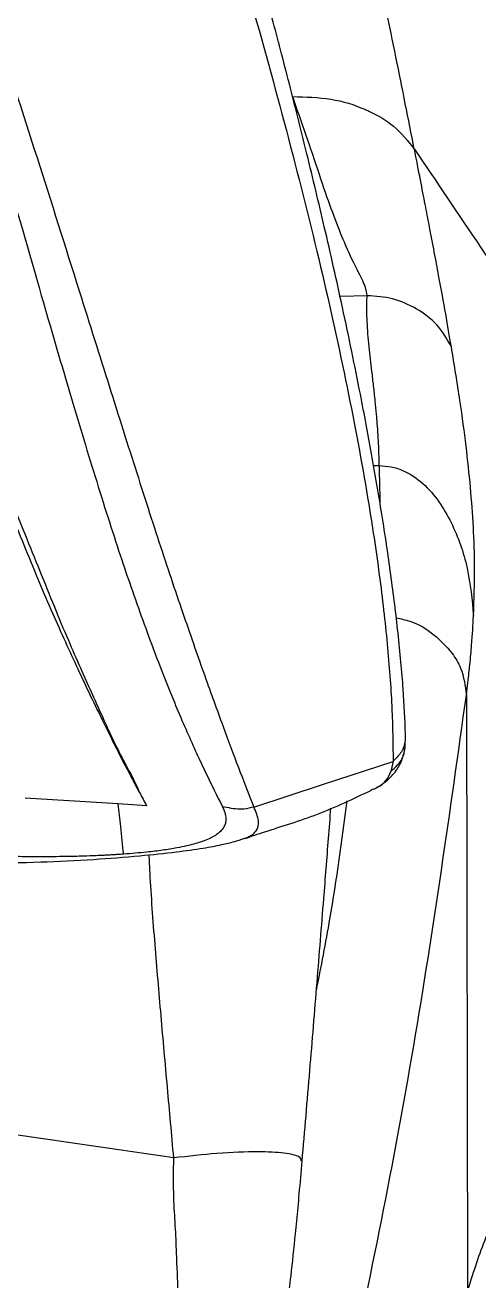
# Model space of a CAD drawing. Extents: x 943 to 1030, y 781 to 934.
# Drawn here: x 1014.435 to 1015.667, y 875.859 to 879.268 of the extents above; entities that cross this region are included whole.
import ezdxf

# ---------------------------------------------------------------- set-up
doc = ezdxf.new("R2010")
doc.units = 0
doc.header["$MEASUREMENT"] = 0
doc.layers.add('1', color=4, linetype='Continuous')

# ---------------------------------------------------------------- blocks, each defined once
blk = doc.blocks.new('AIRA')
at = {"layer": '1', "color": 3, "linetype": 'Continuous', "lineweight": 25}
for p, q in [((72.1866, 75.3674), (72.1127, 75.3651)), ((72.1863, 75.3628), (72.1866, 75.3674)), ((72.2038, 74.9063), (72.2188, 74.9063)), ((72.4559, 74.2834), (72.4586, 72.6642)), ((72.2892, 74.1392), (72.2906, 74.1788)), ((72.2568, 74.1036), (72.2505, 74.076)), ((71.5102, 73.9882), (71.2576, 74.004)), ((71.8458, 73.8923), (71.854, 73.8949))]:
    blk.add_line(p, q, dxfattribs=at)
at = {"layer": '1', "color": 3, "linetype": 'Continuous', "lineweight": 25, "flags": 128}
for points in [[(71.8789, 73.9795), (72.0678, 74.0415), (72.2568, 74.1035)], [(71.5875, 73.9832), (71.5488, 73.9857), (71.5102, 73.9882)]]:
    blk.add_lwpolyline(points, dxfattribs=at)
at = {"layer": '1', "color": 3, "linetype": 'Continuous', "lineweight": 25}
for points, knots in [([(72.3145, 75.7655), (72.2983, 75.847), (72.266, 76.0096), (72.2104, 76.2779), (72.1494, 76.5635), (72.0814, 76.8703), (72.0169, 77.1493), (71.9609, 77.3835), (71.919, 77.5554), (71.8763, 77.7268), (71.8294, 77.911), (71.7843, 78.0841), (71.7441, 78.2348), (71.7137, 78.3475), (71.6848, 78.4529), (71.6594, 78.5445), (71.6371, 78.6235), (71.6199, 78.6882), (71.6035, 78.7495), (71.5928, 78.7887), (71.5868, 78.8106)], [0, 0, 0, 0, 0.102682, 0.205033, 0.303307, 0.408081, 0.516274, 0.574525, 0.62979, 0.676516, 0.732184, 0.797313, 0.831734, 0.866162, 0.896989, 0.924402, 0.946405, 0.965858, 0.981014, 1, 1, 1, 1]), ([(72.2904, 74.1771), (72.2889, 74.2167), (72.2857, 74.2977), (72.2716, 74.4461), (72.2521, 74.605), (72.2277, 74.7687), (72.1998, 74.9328), (72.1648, 75.1191), (72.1225, 75.3243), (72.0732, 75.5435), (72.0254, 75.7431), (71.9858, 75.9008), (71.9549, 76.0208), (71.9322, 76.107), (71.9112, 76.186), (71.8918, 76.2577), (71.8725, 76.3282), (71.8499, 76.4102), (71.82, 76.5168), (71.7806, 76.6552), (71.7309, 76.8264), (71.67, 77.0318), (71.5971, 77.2729), (71.5113, 77.5514), (71.4151, 77.8582), (71.346, 78.075), (71.3113, 78.1841)], [0, 0, 0, 0, 0.05657, 0.115809, 0.171246, 0.2232, 0.271872, 0.317395, 0.379899, 0.435168, 0.483131, 0.525207, 0.546718, 0.566407, 0.58429, 0.60038, 0.614688, 0.631431, 0.654814, 0.684826, 0.721471, 0.764772, 0.814782, 0.871614, 0.935425, 1, 1, 1, 1]), ([(71.2457, 78.1326), (71.2927, 77.9911), (71.3867, 77.7087), (71.5224, 77.2969), (71.6513, 76.896), (71.7716, 76.5074), (71.882, 76.1308), (71.9811, 75.7678), (72.0672, 75.4214), (72.1382, 75.0962), (72.1888, 74.822), (72.2225, 74.5941), (72.2434, 74.4079), (72.2553, 74.2395), (72.2563, 74.1489), (72.2568, 74.1036)], [0, 0, 0, 0, 0.083389, 0.166545, 0.249266, 0.331863, 0.414655, 0.498053, 0.581911, 0.665729, 0.748937, 0.811246, 0.87376, 0.936869, 1, 1, 1, 1]), ([(70.6428, 77.642), (70.6902, 77.5111), (70.7849, 77.2489), (70.9208, 76.8576), (71.0528, 76.4699), (71.1787, 76.0884), (71.2987, 75.716), (71.4025, 75.3869), (71.4914, 75.1046), (71.5662, 74.8688), (71.6346, 74.6561), (71.6974, 74.4715), (71.7528, 74.314), (71.801, 74.1819), (71.8428, 74.0701), (71.8669, 74.0097), (71.8789, 73.9795)], [0, 0, 0, 0, 0.082589, 0.165416, 0.24837, 0.331192, 0.414034, 0.497446, 0.560621, 0.623393, 0.686188, 0.749611, 0.812567, 0.875073, 0.937549, 1, 1, 1, 1]), ([(70.6104, 77.631), (70.6541, 77.5016), (70.7416, 77.2427), (70.864, 76.8554), (70.9818, 76.4709), (71.0935, 76.0919), (71.2005, 75.7213), (71.2942, 75.393), (71.3766, 75.1101), (71.4482, 74.8729), (71.5165, 74.6581), (71.5817, 74.4711), (71.6423, 74.3126), (71.6976, 74.1805), (71.7487, 74.0701), (71.7785, 74.0104), (71.7933, 73.9805)], [0, 0, 0, 0, 0.082411, 0.164951, 0.247638, 0.330248, 0.412935, 0.496232, 0.559503, 0.622548, 0.685579, 0.749219, 0.81255, 0.875197, 0.937632, 1, 1, 1, 1]), ([(71.5678, 74.0192), (71.5511, 74.0508), (71.5177, 74.114), (71.4614, 74.2277), (71.3984, 74.3592), (71.3289, 74.5117), (71.2561, 74.6873), (71.1749, 74.8853), (71.0934, 75.1003), (70.9878, 75.3734), (70.8589, 75.7101), (70.7035, 76.1101), (70.5405, 76.5191), (70.3708, 76.9329), (70.2515, 77.2106), (70.1919, 77.3493)], [0, 0, 0, 0, 0.0625609, 0.1250947, 0.1873823, 0.2497889, 0.3127537, 0.3763096, 0.4391244, 0.5016072, 0.6016991, 0.7016111, 0.8011802, 0.9006685, 1, 1, 1, 1]), ([(70.2064, 77.3544), (70.2559, 77.2393), (70.3574, 77.0031), (70.5013, 76.6536), (70.6434, 76.301), (70.7779, 75.9581), (70.9059, 75.6264), (71.0039, 75.3709), (71.0759, 75.1841), (71.1249, 75.0567), (71.1724, 74.9338), (71.2179, 74.8171), (71.2618, 74.7084), (71.3034, 74.6062), (71.3414, 74.5114), (71.378, 74.4244), (71.411, 74.3495), (71.4399, 74.2857), (71.4663, 74.2269), (71.4909, 74.173), (71.5179, 74.1175), (71.5468, 74.0664), (71.5616, 74.034), (71.5683, 74.0192)], [0, 0, 0, 0, 0.082249, 0.168725, 0.250938, 0.337838, 0.421226, 0.501438, 0.538138, 0.573957, 0.608923, 0.645818, 0.681064, 0.714276, 0.751294, 0.786327, 0.81865, 0.848238, 0.87506, 0.90615, 0.934321, 0.970126, 1, 1, 1, 1]), ([(71.9841, 75.9077), (72.0192, 75.9068), (72.0893, 75.9051), (72.1556, 75.8843), (72.2122, 75.859), (72.2646, 75.8281), (72.2972, 75.7873), (72.3145, 75.7655)], [0, 0, 0, 0, 0.249901, 0.499829, 0.531015, 0.749984, 1, 1, 1, 1]), ([(72.1866, 75.3674), (72.1851, 75.3766), (72.1822, 75.3949), (72.1576, 75.4401), (72.1282, 75.5019), (72.0971, 75.5796), (72.0657, 75.6684), (72.0306, 75.7755), (71.9996, 75.8636), (71.9841, 75.9077)], [0, 0, 0, 0, 0.166693, 0.333385, 0.500051, 0.62506, 0.750057, 0.87504, 1, 1, 1, 1]), ([(72.3146, 75.7655), (72.4341, 75.588), (72.6732, 75.2331), (72.9198, 74.8821), (73.0431, 74.7066)], [0, 0, 0, 0, 0.499999, 1, 1, 1, 1]), ([(72.415, 75.2292), (72.4101, 75.2577), (72.4004, 75.3148), (72.3846, 75.4016), (72.3691, 75.4842), (72.357, 75.5479), (72.3443, 75.614), (72.3317, 75.6785), (72.3203, 75.7365), (72.3146, 75.7655)], [0, 0, 0, 0, 0.25004, 0.500066, 0.625086, 0.750093, 0.83343, 0.916754, 1, 1, 1, 1]), ([(72.2188, 74.9063), (72.2188, 74.9146), (72.2187, 74.932), (72.2177, 74.9594), (72.2162, 74.9893), (72.2141, 75.0183), (72.2115, 75.0495), (72.2082, 75.0835), (72.204, 75.1223), (72.1997, 75.1601), (72.1955, 75.1955), (72.1918, 75.2294), (72.1886, 75.2632), (72.1862, 75.2972), (72.185, 75.3302), (72.1858, 75.3522), (72.1863, 75.3628)], [0, 0, 0, 0, 0.054547, 0.114569, 0.180064, 0.250724, 0.30517, 0.384928, 0.47428, 0.56, 0.633395, 0.70689, 0.783071, 0.855746, 0.930019, 1, 1, 1, 1]), ([(72.415, 75.2292), (72.4029, 75.2502), (72.3788, 75.2923), (72.3206, 75.3336), (72.2565, 75.3625), (72.2099, 75.3658), (72.1866, 75.3674)], [0, 0, 0, 0, 0.249434, 0.499623, 0.749948, 1, 1, 1, 1]), ([(72.4752, 74.4982), (72.4766, 74.543), (72.4794, 74.6325), (72.4753, 74.7392), (72.4677, 74.8465), (72.4556, 74.958), (72.4397, 75.078), (72.4232, 75.1788), (72.415, 75.2292)], [0, 0, 0, 0, 0.166661, 0.33333, 0.5, 0.666669, 0.833337, 1, 1, 1, 1]), ([(72.2188, 74.9063), (72.2298, 74.9056), (72.2517, 74.9044), (72.2937, 74.8906), (72.3398, 74.8595), (72.3826, 74.8092), (72.4263, 74.7332), (72.463, 74.6289), (72.4712, 74.5418), (72.4752, 74.4982)], [0, 0, 0, 0, 0.062524, 0.125047, 0.249743, 0.374748, 0.499875, 0.74988, 1, 1, 1, 1]), ([(72.2188, 74.9063), (72.2189, 74.898), (72.2192, 74.8814), (72.2205, 74.8416), (72.2207, 74.8129), (72.2207, 74.8067)], [0, 0, 0, 0, 0.439659, 0.879628, 1, 1, 1, 1]), ([(72.2652, 74.4929), (72.2779, 74.4904), (72.3226, 74.4815), (72.3756, 74.4438), (72.4179, 74.3978), (72.448, 74.3472), (72.4528, 74.3082), (72.4559, 74.2834)], [0, 0, 0, 0, 0.11686, 0.409636, 0.575625, 0.729524, 1, 1, 1, 1]), ([(72.4559, 74.2834), (72.4573, 74.2952), (72.4602, 74.3188), (72.463, 74.3435), (72.4668, 74.3801), (72.4718, 74.4367), (72.4739, 74.4736), (72.4752, 74.4982)], [0, 0, 0, 0, 0.083491, 0.16678, 0.250106, 0.500056, 1, 1, 1, 1]), ([(72.2895, 74.1772), (72.2898, 74.1699), (72.2903, 74.1523), (72.279, 74.1257), (72.2641, 74.1109), (72.2569, 74.1036)], [0, 0, 0, 0, 0.26295, 0.641536, 1, 1, 1, 1]), ([(72.2043, 74.0276), (72.2152, 74.034), (72.2376, 74.0472), (72.2634, 74.0741), (72.2822, 74.1054), (72.2869, 74.1282), (72.2893, 74.1395)], [0, 0, 0, 0, 0.238914, 0.492191, 0.748831, 1, 1, 1, 1]), ([(72.2505, 74.076), (72.2586, 74.0832), (72.2752, 74.098), (72.2876, 74.1217), (72.2879, 74.1363), (72.288, 74.1396)], [0, 0, 0, 0, 0.421847, 0.870365, 1, 1, 1, 1]), ([(72.1974, 74.0265), (72.2023, 74.0281), (72.2349, 74.0393), (72.2433, 74.0592), (72.2505, 74.076)], [0, 0, 0, 0, 0.150039, 1, 1, 1, 1]), ([(71.5683, 74.0192), (71.5715, 74.0131), (71.578, 74.0009), (71.5843, 73.9891), (71.5875, 73.9832)], [0, 0, 0, 0, 0.497508, 1, 1, 1, 1]), ([(71.8543, 73.894), (71.8723, 73.9002), (71.9343, 73.9214), (72.0528, 73.9566), (72.1492, 74.0022), (72.1979, 74.0252)], [0, 0, 0, 0, 0.168395, 0.580311, 1, 1, 1, 1]), ([(72.0486, 73.4812), (72.0614, 73.5462), (72.0951, 73.7175), (72.1181, 73.8895), (72.1324, 73.9962)], [0, 0, 0, 0, 0.379225, 1, 1, 1, 1]), ([(71.5253, 73.8516), (71.5227, 73.8762), (71.518, 73.9202), (71.5126, 73.9674), (71.5102, 73.9882)], [0, 0, 0, 0, 0.559575, 1, 1, 1, 1]), ([(71.7933, 73.9805), (71.7951, 73.9767), (71.7983, 73.9697), (71.8014, 73.9602), (71.8024, 73.953), (71.8028, 73.9468), (71.8028, 73.9389), (71.7996, 73.9284), (71.792, 73.9169), (71.7809, 73.9069), (71.7685, 73.8989), (71.7529, 73.8914), (71.7354, 73.8848), (71.7159, 73.8789), (71.6948, 73.8736), (71.6672, 73.8679), (71.631, 73.8621), (71.5829, 73.8562), (71.5464, 73.8533), (71.5253, 73.8516)], [0, 0, 0, 0, 0.065071, 0.117528, 0.164418, 0.192892, 0.228101, 0.305987, 0.387462, 0.446911, 0.503219, 0.552425, 0.610396, 0.654966, 0.698808, 0.75237, 0.824235, 0.898691, 1, 1, 1, 1]), ([(71.8789, 73.9795), (71.8701, 73.9773), (71.8578, 73.9742), (71.83, 73.973), (71.8094, 73.9772), (71.7933, 73.9805)], [0, 0, 0, 0, 0.3618785, 0.5029853, 1, 1, 1, 1]), ([(71.854, 73.8949), (71.8554, 73.8953), (71.8602, 73.8967), (71.8657, 73.8996), (71.8723, 73.9032), (71.8775, 73.907), (71.8817, 73.9109), (71.8884, 73.9189), (71.8917, 73.9284), (71.8916, 73.9376), (71.8913, 73.9405), (71.8911, 73.9417), (71.8897, 73.9533), (71.8842, 73.9666), (71.8789, 73.9795)], [0, 0, 0, 0, 0.024951, 0.08585, 0.145012, 0.202351, 0.257782, 0.311225, 0.537063, 0.605445, 0.621749, 0.634843, 0.644748, 1, 1, 1, 1]), ([(72.0098, 73.0183), (72.0169, 73.1005), (72.0307, 73.2631), (72.0503, 73.5008), (72.0671, 73.7105), (72.0795, 73.8678), (72.0858, 73.9491), (72.0879, 73.9765)], [0, 0, 0, 0, 0.254143, 0.502361, 0.740346, 0.912482, 1, 1, 1, 1]), ([(71.147, 73.8277), (71.1979, 73.8283), (71.2966, 73.8294), (71.4382, 73.8367), (71.5624, 73.8461), (71.6626, 73.8569), (71.7368, 73.867), (71.7874, 73.8762), (71.8183, 73.8836), (71.8373, 73.889), (71.8455, 73.8917), (71.849, 73.8928)], [0, 0, 0, 0, 0.205821, 0.398806, 0.568508, 0.708617, 0.819145, 0.903304, 0.963115, 0.984222, 1, 1, 1, 1]), ([(71.5253, 73.8516), (71.5197, 73.8512), (71.5098, 73.8506), (71.4944, 73.8496), (71.4846, 73.8491), (71.4785, 73.8488), (71.4758, 73.8486), (71.4664, 73.8482), (71.4463, 73.8473), (71.412, 73.846), (71.3616, 73.8449), (71.3031, 73.8444), (71.244, 73.8448), (71.1941, 73.8455), (71.1636, 73.8463), (71.1497, 73.8467)], [0, 0, 0, 0, 0.046531, 0.08249, 0.126136, 0.126895, 0.132435, 0.147445, 0.203772, 0.295536, 0.422907, 0.605358, 0.758852, 0.890317, 1, 1, 1, 1]), ([(71.6613, 73.0272), (71.6556, 73.0911), (71.6441, 73.2197), (71.6266, 73.413), (71.6103, 73.607), (71.599, 73.7529), (71.5952, 73.8337), (71.5944, 73.8501)], [0, 0, 0, 0, 0.233338, 0.469427, 0.704911, 0.940429, 1, 1, 1, 1]), ([(72.4586, 72.6642), (72.4735, 72.7115), (72.5031, 72.805), (72.5601, 72.9228), (72.6138, 73.0337), (72.6655, 73.1368), (72.7143, 73.2334), (72.7608, 73.3235), (72.8175, 73.4309), (72.8851, 73.5472), (72.9669, 73.6635), (73.035, 73.7189), (73.0692, 73.7467)], [0, 0, 0, 0, 0.081764, 0.161878, 0.241691, 0.3214, 0.401021, 0.480613, 0.560228, 0.706357, 0.85287, 1, 1, 1, 1]), ([(71.6613, 73.0272), (71.2632, 73.0857), (70.4711, 73.2022), (69.2763, 73.2991), (68.0869, 73.3637), (66.8986, 73.3912), (65.719, 73.391), (64.5468, 73.3684), (63.3813, 73.3092), (62.2111, 73.2089), (61.4348, 73.0943), (61.0445, 73.0366)], [0, 0, 0, 0, 0.113392, 0.225638, 0.337341, 0.448782, 0.560233, 0.669481, 0.778832, 0.888788, 1, 1, 1, 1]), ([(72.008, 73.018), (72.0071, 73.0223), (72.0051, 73.0318), (71.9643, 73.0411), (71.8896, 73.045), (71.784, 73.0411), (71.7011, 73.0317), (71.6613, 73.0272)], [0, 0, 0, 0, 0.1538803, 0.3495698, 0.5517787, 0.7849904, 1, 1, 1, 1]), ([(71.6596, 72.3), (71.6623, 72.3138), (71.668, 72.3419), (71.6727, 72.4033), (71.6751, 72.478), (71.675, 72.5652), (71.673, 72.6628), (71.6695, 72.757), (71.6659, 72.8433), (71.6599, 72.929), (71.6608, 72.9911), (71.6613, 73.0272)], [0, 0, 0, 0, 0.116644, 0.237293, 0.357909, 0.478915, 0.600799, 0.723385, 0.804959, 0.8864, 1, 1, 1, 1]), ([(71.9917, 72.8216), (71.9929, 72.833), (71.9966, 72.868), (72.0026, 72.9353), (72.0073, 72.989), (72.0098, 73.0183)], [0, 0, 0, 0, 0.181111, 0.553595, 1, 1, 1, 1]), ([(71.6596, 72.3), (71.5039, 72.3322), (71.1893, 72.3973), (70.7095, 72.4832), (70.2182, 72.5612), (69.7153, 72.6298), (69.2158, 72.6872), (68.6334, 72.7419), (67.9575, 72.7888), (67.1637, 72.8213), (66.4428, 72.8308), (65.8142, 72.8259), (65.2968, 72.8128), (64.7955, 72.7913), (64.3108, 72.7618), (63.8281, 72.7235), (63.2417, 72.6655), (62.5549, 72.5785), (61.786, 72.4569), (61.2853, 72.356), (61.0386, 72.3062)], [0, 0, 0, 0, 0.044709, 0.090349, 0.13691, 0.184379, 0.232745, 0.277954, 0.348418, 0.422679, 0.500679, 0.550525, 0.598903, 0.645795, 0.691185, 0.735062, 0.781563, 0.856423, 0.929252, 1, 1, 1, 1]), ([(71.9456, 72.4763), (71.9483, 72.4895), (71.9539, 72.5164), (71.9626, 72.5719), (71.9712, 72.636), (71.9811, 72.7174), (71.9877, 72.7826), (71.9917, 72.8216)], [0, 0, 0, 0, 0.182441, 0.368931, 0.552528, 0.732651, 1, 1, 1, 1])]:
    blk.add_open_spline(points, degree=3, knots=knots, dxfattribs=at)
blk.add_open_spline([(70.5155, 67.6965), (70.6554, 68.005), (70.9352, 68.622), (71.2992, 69.5551), (71.622, 70.4929), (71.8996, 71.4354), (72.1319, 72.3817), (72.3224, 73.3311), (72.4114, 73.966), (72.4559, 74.2834)], degree=3, dxfattribs=at)

msp = doc.modelspace()

# ---------------------------------------------------------------- block references
at = {"layer": '1'}
msp.add_blockref('AIRA', (943.1775, 803.1658), dxfattribs=at)

doc.saveas('drawing.dxf')
